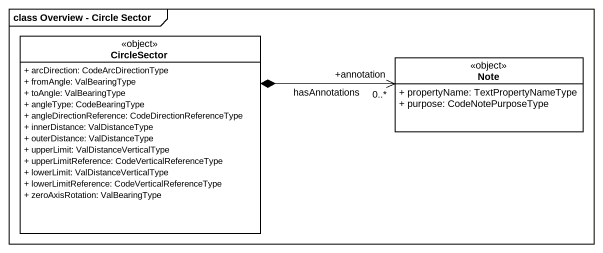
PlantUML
@startuml
mainframe class Overview - Circle Sector
hide circle
hide empty members
skinparam classAttributeIconSize 0
class CircleSector <<object>> #FFFFFF {
  + arcDirection: CodeArcDirectionType
  + fromAngle: ValBearingType
  + toAngle: ValBearingType
  + angleType: CodeBearingType
  + angleDirectionReference: CodeDirectionReferenceType
  + innerDistance: ValDistanceType
  + outerDistance: ValDistanceType
  + upperLimit: ValDistanceVerticalType
  + upperLimitReference: CodeVerticalReferenceType
  + lowerLimit: ValDistanceVerticalType
  + lowerLimitReference: CodeVerticalReferenceType
  + zeroAxisRotation: ValBearingType
}
class "Note" as Note_ <<object>> #FFFFFF {
  + propertyName: TextPropertyNameType
  + purpose: CodeNotePurposeType
}
CircleSector *-right-> "+annotation\n0..*" Note_ : hasAnnotations
@enduml
